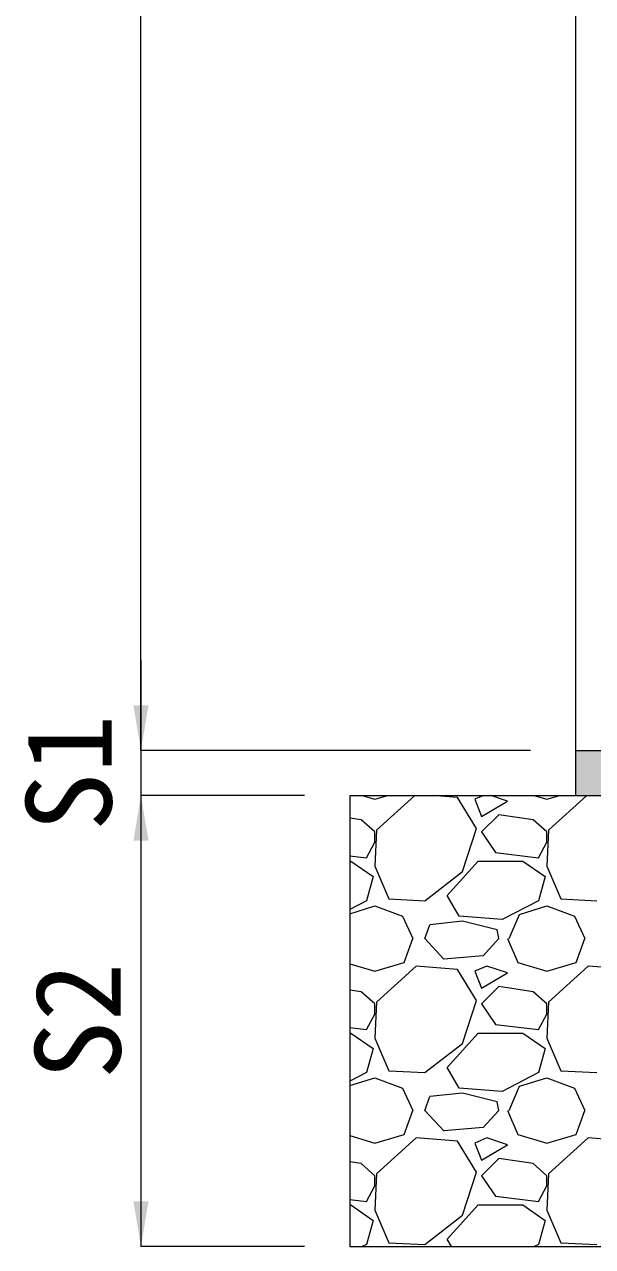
# Model space of a CAD drawing. Units: millimetres at full size; details may follow other scales. Extents: x 77366 to 106166, y -28085 to 6898.
# Drawn here: x 104322 to 104573, y -18034 to -17492 of the extents above; entities that cross this region are included whole.
import ezdxf
from ezdxf.enums import TextEntityAlignment as Align

# ---------------------------------------------------------------- set-up
doc = ezdxf.new("R2010")
doc.units = ezdxf.units.MM
doc.header["$LTSCALE"] = 50
doc.linetypes.add('USER2', pattern=[1.2, 0.8, -0.4])
doc.layers.add('モルタル', color=7, linetype='Continuous')
for name, color, linetype, lineweight in [('受枠', 3, 'USER2', 9), ('基礎', 7, 'Continuous', 5), ('寸法線', 7, 'Continuous', 13), ('本体', 2, 'Continuous', 20)]:
    doc.layers.add(name, color=color, linetype=linetype, lineweight=lineweight)
doc.styles.add('ＭＳ ゴシック', font='')
doc.styles.get('ＭＳ ゴシック').set_extended_font_data('MS Gothic')

# ---------------------------------------------------------------- blocks, each defined once
blk = doc.blocks.new('filled_arrow')
at = {"color": 0, "linetype": 'Continuous', "lineweight": -2}
blk.add_solid([(7.5, 1.25), (0, 0), (7.5, -1.25)], dxfattribs=at)

msp = doc.modelspace()

# ---------------------------------------------------------------- hatches: boundary and pattern name
at = {"layer": 'モルタル'}
msp.add_hatch(color=256, dxfattribs=at).paths.add_polyline_path([(105765.8, -17833.73), (105765.8, -17813.73), (104565.8, -17813.73), (104565.8, -17833.73)])

# ---------------------------------------------------------------- linework, layer by layer
at = {"layer": '受枠', "linetype": 'Continuous', "lineweight": 20}
msp.add_line((104465.8, -17833.73), (104465.8, -18033.73), dxfattribs=at)
at = {"layer": '基礎', "color": 3, "lineweight": 20}
for p, q in [((104465.8, -17833.73), (105865.8, -17833.73)), ((104465.8, -18033.73), (105865.8, -18033.73))]:
    msp.add_line(p, q, dxfattribs=at)
at = {"layer": '基礎'}
for p, q in [((104471.17, -17833.73), (104476.95, -17835.42)), ((104476.95, -17835.42), (104482.73, -17833.73)), ((104494.6, -17833.73), (104477.71, -17849.14)), ((104513.53, -17834.66), (104502.27, -17833.73)), ((104521.91, -17848.38), (104513.53, -17834.66)), ((104525.11, -17833.73), (104521.15, -17835.42)), ((104521.15, -17835.42), (104524.19, -17843.04)), ((104524.19, -17843.04), (104535.62, -17836.19)), ((104535.62, -17836.19), (104528.24, -17833.73)), ((104547.37, -17833.73), (104553.15, -17835.42)), ((104553.15, -17835.42), (104558.93, -17833.73)), ((104570.8, -17833.73), (104553.91, -17849.14)), ((104531.81, -17842.28), (104524.19, -17849.9)), ((104547.05, -17844.57), (104531.81, -17842.28)), ((104470.85, -17844.57), (104465.8, -17843.81)), ((104476.95, -17849.9), (104470.85, -17844.57)), ((104515.81, -17867.43), (104521.91, -17848.38)), ((104553.15, -17849.9), (104547.05, -17844.57)), ((104477.71, -17849.14), (104476.95, -17865.14)), ((104476.95, -17854.47), (104476.95, -17849.9)), ((104524.19, -17849.9), (104530.29, -17859.05)), ((104553.91, -17849.14), (104553.15, -17865.14)), ((104553.15, -17854.47), (104553.15, -17849.9)), ((104473.14, -17861.33), (104476.95, -17854.47)), ((104530.29, -17859.05), (104549.34, -17861.33)), ((104549.34, -17861.33), (104553.15, -17854.47)), ((104465.8, -17860.45), (104473.14, -17861.33)), ((104465.8, -17862.86), (104466.28, -17862.86)), ((104466.28, -17862.86), (104476.19, -17869.71)), ((104508.95, -17878.1), (104522.67, -17862.86)), ((104522.67, -17862.86), (104542.48, -17862.86)), ((104542.48, -17862.86), (104552.39, -17869.71)), ((104476.19, -17869.71), (104473.14, -17880.38)), ((104476.95, -17865.14), (104483.05, -17879.62)), ((104499.05, -17880.38), (104515.81, -17867.43)), ((104552.39, -17869.71), (104549.34, -17880.38)), ((104553.15, -17865.14), (104559.25, -17879.62)), ((104473.14, -17880.38), (104465.8, -17884.23)), ((104483.05, -17879.62), (104499.05, -17880.38)), ((104514.29, -17887.24), (104508.95, -17878.1)), ((104549.34, -17880.38), (104533.34, -17888.76)), ((104559.25, -17879.62), (104575.25, -17880.38)), ((104465.8, -17886.15), (104476.95, -17882.67)), ((104476.95, -17882.67), (104489.14, -17887.24)), ((104540.96, -17886.48), (104553.15, -17882.67)), ((104553.15, -17882.67), (104565.34, -17887.24)), ((104489.14, -17887.24), (104493.71, -17897.15)), ((104499.05, -17897.15), (104501.33, -17891.05)), ((104515.81, -17889.53), (104501.33, -17891.05)), ((104533.34, -17888.76), (104514.29, -17887.24)), ((104531.05, -17893.34), (104515.81, -17889.53)), ((104536.39, -17897.15), (104540.96, -17886.48)), ((104565.34, -17887.24), (104569.91, -17897.15)), ((104489.9, -17907.81), (104493.71, -17897.15)), ((104507.43, -17906.29), (104499.05, -17897.15)), ((104531.81, -17897.15), (104524.96, -17904.77)), ((104531.81, -17897.15), (104531.05, -17893.34)), ((104535.62, -17897.15), (104540.2, -17907.81)), ((104566.1, -17907.81), (104569.91, -17897.15)), ((104476.95, -17911.62), (104489.9, -17907.81)), ((104524.96, -17904.77), (104507.43, -17906.29)), ((104540.2, -17907.81), (104553.15, -17911.62)), ((104553.15, -17911.62), (104566.1, -17907.81)), ((104465.8, -17908.34), (104476.95, -17911.62)), ((104495.24, -17909.34), (104477.71, -17925.34)), ((104513.53, -17910.86), (104495.24, -17909.34)), ((104521.91, -17924.58), (104513.53, -17910.86)), ((104526.48, -17909.34), (104521.15, -17911.62)), ((104521.15, -17911.62), (104524.19, -17919.24)), ((104524.19, -17919.24), (104535.62, -17912.39)), ((104535.62, -17912.39), (104526.48, -17909.34)), ((104571.44, -17909.34), (104553.91, -17925.34)), ((104589.73, -17910.86), (104571.44, -17909.34)), ((104531.81, -17918.48), (104524.19, -17926.1)), ((104547.05, -17920.77), (104531.81, -17918.48)), ((104470.85, -17920.77), (104465.8, -17920.01)), ((104476.95, -17926.1), (104470.85, -17920.77)), ((104553.15, -17926.1), (104547.05, -17920.77)), ((104477.71, -17925.34), (104476.95, -17941.34)), ((104476.95, -17930.67), (104476.95, -17926.1)), ((104515.81, -17943.63), (104521.91, -17924.58)), ((104524.19, -17926.1), (104530.29, -17935.25)), ((104553.91, -17925.34), (104553.15, -17941.34)), ((104553.15, -17930.67), (104553.15, -17926.1)), ((104473.14, -17937.53), (104476.95, -17930.67)), ((104549.34, -17937.53), (104553.15, -17930.67)), ((104465.8, -17936.65), (104473.14, -17937.53)), ((104465.8, -17939.06), (104466.28, -17939.06)), ((104466.28, -17939.06), (104476.19, -17945.91)), ((104508.95, -17954.3), (104522.67, -17939.06)), ((104522.67, -17939.06), (104542.48, -17939.06)), ((104530.29, -17935.25), (104549.34, -17937.53)), ((104542.48, -17939.06), (104552.39, -17945.91)), ((104476.19, -17945.91), (104473.14, -17956.58)), ((104476.95, -17941.34), (104483.05, -17955.82)), ((104499.05, -17956.58), (104515.81, -17943.63)), ((104552.39, -17945.91), (104549.34, -17956.58)), ((104553.15, -17941.34), (104559.25, -17955.82)), ((104473.14, -17956.58), (104465.8, -17960.43)), ((104483.05, -17955.82), (104499.05, -17956.58)), ((104514.29, -17963.44), (104508.95, -17954.3)), ((104549.34, -17956.58), (104533.34, -17964.96)), ((104559.25, -17955.82), (104575.25, -17956.58)), ((104465.8, -17962.35), (104476.95, -17958.87)), ((104476.95, -17958.87), (104489.14, -17963.44)), ((104540.96, -17962.68), (104553.15, -17958.87)), ((104553.15, -17958.87), (104565.34, -17963.44)), ((104489.14, -17963.44), (104493.71, -17973.35)), ((104499.05, -17973.35), (104501.33, -17967.25)), ((104515.81, -17965.73), (104501.33, -17967.25)), ((104533.34, -17964.96), (104514.29, -17963.44)), ((104531.05, -17969.54), (104515.81, -17965.73)), ((104536.39, -17973.35), (104540.96, -17962.68)), ((104565.34, -17963.44), (104569.91, -17973.35)), ((104531.81, -17973.35), (104531.05, -17969.54)), ((104489.9, -17984.01), (104493.71, -17973.35)), ((104507.43, -17982.49), (104499.05, -17973.35)), ((104531.81, -17973.35), (104524.96, -17980.97)), ((104535.62, -17973.35), (104540.2, -17984.01)), ((104566.1, -17984.01), (104569.91, -17973.35)), ((104476.95, -17987.82), (104489.9, -17984.01)), ((104524.96, -17980.97), (104507.43, -17982.49)), ((104540.2, -17984.01), (104553.15, -17987.82)), ((104553.15, -17987.82), (104566.1, -17984.01)), ((104465.8, -17984.54), (104476.95, -17987.82)), ((104495.24, -17985.54), (104477.71, -18001.54)), ((104513.53, -17987.06), (104495.24, -17985.54)), ((104521.91, -18000.78), (104513.53, -17987.06)), ((104526.48, -17985.54), (104521.15, -17987.82)), ((104521.15, -17987.82), (104524.19, -17995.44)), ((104524.19, -17995.44), (104535.62, -17988.59)), ((104535.62, -17988.59), (104526.48, -17985.54)), ((104571.44, -17985.54), (104553.91, -18001.54)), ((104589.73, -17987.06), (104571.44, -17985.54)), ((104531.81, -17994.68), (104524.19, -18002.3)), ((104547.05, -17996.97), (104531.81, -17994.68)), ((104470.85, -17996.97), (104465.8, -17996.21)), ((104476.95, -18002.3), (104470.85, -17996.97)), ((104553.15, -18002.3), (104547.05, -17996.97)), ((104477.71, -18001.54), (104476.95, -18017.54)), ((104476.95, -18006.87), (104476.95, -18002.3)), ((104515.81, -18019.83), (104521.91, -18000.78)), ((104524.19, -18002.3), (104530.29, -18011.45)), ((104553.91, -18001.54), (104553.15, -18017.54)), ((104553.15, -18006.87), (104553.15, -18002.3)), ((104473.14, -18013.73), (104476.95, -18006.87)), ((104549.34, -18013.73), (104553.15, -18006.87)), ((104465.8, -18012.85), (104473.14, -18013.73)), ((104465.8, -18015.26), (104466.28, -18015.26)), ((104466.28, -18015.26), (104476.19, -18022.11)), ((104508.95, -18030.5), (104522.67, -18015.26)), ((104522.67, -18015.26), (104542.48, -18015.26)), ((104530.29, -18011.45), (104549.34, -18013.73)), ((104542.48, -18015.26), (104552.39, -18022.11)), ((104476.95, -18017.54), (104483.05, -18032.02)), ((104499.05, -18032.78), (104515.81, -18019.83)), ((104553.15, -18017.54), (104559.25, -18032.02)), ((104476.19, -18022.11), (104473.14, -18032.78)), ((104552.39, -18022.11), (104549.34, -18032.78)), ((104483.05, -18032.02), (104499.05, -18032.78)), ((104510.84, -18033.73), (104508.95, -18030.5)), ((104559.25, -18032.02), (104575.25, -18032.78)), ((104473.14, -18032.78), (104471.34, -18033.73)), ((104549.34, -18032.78), (104547.54, -18033.73))]:
    msp.add_line(p, q, dxfattribs=at)
at = {"layer": '寸法線'}
for p, q in [((104373.3, -17813.73), (104373.3, -16613.73)), ((104373.3, -17773.73), (104373.3, -17873.73)), ((104545.8, -17813.73), (104373.3, -17813.73)), ((104545.8, -17813.73), (104373.3, -17813.73)), ((104445.8, -17833.73), (104373.3, -17833.73)), ((104373.3, -17833.73), (104373.3, -18033.73)), ((104445.8, -17833.73), (104373.3, -17833.73)), ((104445.8, -18033.73), (104373.3, -18033.73))]:
    msp.add_line(p, q, dxfattribs=at)
at = {"layer": '本体'}
for p, q in [((104565.8, -16619.73), (104565.8, -17813.73)), ((104565.8, -17813.73), (105765.8, -17813.73)), ((104565.8, -17813.73), (104565.8, -17833.73))]:
    msp.add_line(p, q, dxfattribs=at)

# ---------------------------------------------------------------- block references
at = {"layer": '寸法線', "xscale": 2.67, "yscale": 2.67}
for p, rotation in [((104373.3, -17813.73), 90), ((104373.3, -17813.73), 90), ((104373.3, -17833.73), 270), ((104373.3, -17833.73), 270), ((104373.3, -18033.73), 90)]:
    msp.add_blockref('filled_arrow', p, dxfattribs=dict(at, rotation=rotation))

# ---------------------------------------------------------------- texts
at = {"layer": '寸法線', "style": 'ＭＳ ゴシック'}
for s, p in [('S1', (104341.3, -17823.73)), ('S2', (104345.3, -17933.73))]:
    msp.add_text(s, height=37.98, rotation=90, dxfattribs=at).set_placement(p, align=Align.MIDDLE_CENTER)

doc.saveas('drawing.dxf')
